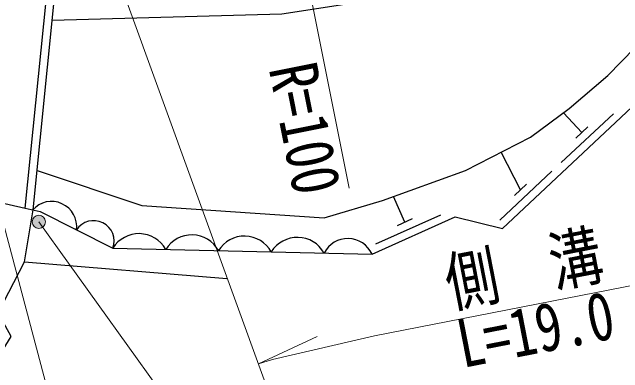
# Model space of a CAD drawing. Units: millimetres at full size, sheet at 1:1000; details may follow other scales. Extents: x 40000 to 680000, y 20000 to 380000.
# Drawn here: x 446060 to 469180, y 252739 to 266390 of the extents above; entities that cross this region are included whole.
import ezdxf
from ezdxf.enums import TextEntityAlignment as Align

# ---------------------------------------------------------------- set-up
doc = ezdxf.new("R2010")
doc.units = ezdxf.units.MM
doc.header["$LTSCALE"] = 1000
doc.linetypes.add('CHAIN', pattern=[18.5, 12, -1.5, 3.5, -1.5])
doc.linetypes.add('DASHED', pattern=[7.5, 6, -1.5])
for name, color, linetype, lineweight in [('M-BGD', 7, 'Continuous', 25), ('M-BMK', 2, 'CHAIN', 13), ('M-STR-HTXT', 7, 'Continuous', 13)]:
    doc.layers.add(name, color=color, linetype=linetype, lineweight=lineweight)
doc.styles.add('ＭＳ ゴシック', font='')
doc.styles.get('ＭＳ ゴシック').set_extended_font_data('MS Gothic')

msp = doc.modelspace()

# ---------------------------------------------------------------- hatches: boundary and pattern name
at = {"layer": 'M-STR-HTXT'}
msp.add_hatch(color=256, dxfattribs=at).paths.add_polyline_path([(447286, 258573, -0.41421), (447186, 258234, -0.41421), (446847, 258334, -1)])

# ---------------------------------------------------------------- linework, layer by layer
at = {"layer": 'M-BGD'}
for p, q in [((446557, 258973), (447395, 267307)), ((446851, 258905), (447701, 267357)), ((466851, 260699), (468823, 262543)), ((467632, 261840), (466939, 262581)), ((467402, 261625), (467862, 262056)), ((465306, 259665), (464573, 261093)), ((464525, 258523), (466497, 260368)), ((465076, 259449), (465536, 259880)), ((460932, 258447), (460498, 259416)), ((446555, 258973), (447118, 258844)), ((459823, 257621), (462287, 258725)), ((460645, 258318), (461220, 258576)), ((446524, 256934), (454192, 256306))]:
    msp.add_line(p, q, dxfattribs=at)
at = {"layer": 'M-BGD', "linetype": 'DASHED'}
msp.add_line((442062, 260006), (446555, 258973), dxfattribs=at)
at = {"layer": 'M-BGD'}
for points in [[(447002, 260404), (450965, 259076), (457872, 258603), (460084, 259267), (463219, 260399), (465688, 261665), (467154, 262739), (468614, 263999), (470655, 266094), (473398, 269200), (473735, 270028), (478285, 277215), (481476, 281544), (484026, 284619), (488101, 289204), (490614, 292121)], [(447574, 266089), (456266, 266335), (458981, 266747), (461028, 267329), (462401, 268222), (463452, 269394), (464426, 270637)], [(447118, 258844), (449872, 257459), (459684, 257230), (462836, 258643), (464621, 258203), (469728, 262979), (476565, 266199)], [(436327, 244634), (444050, 250935), (446022, 254109), (445522, 255006), (446524, 256934), (446852, 258907)]]:
    msp.add_lwpolyline(points, dxfattribs=at)
for centre, radius, start, end in [((447548, 258273), 954, 352.6731, 138.2413), ((449143, 257724), 776, 340.0211, 146.5761), ((450858, 256847), 1160, 29.1484, 148.178), ((452858, 256800), 1160, 29.1484, 148.178), ((454857, 256753), 1160, 29.1484, 148.178), ((456857, 256707), 1160, 29.1484, 148.178), ((458767, 256817), 1006, 24.226, 153.1004)]:
    msp.add_arc(centre, radius, start, end, dxfattribs=at)
at = {"layer": 'M-BMK'}
msp.add_arc((472442, 190380), 100000, 101.16641, 146.71308, dxfattribs=at)
at = {"layer": 'M-STR-HTXT'}
for p, q in [((453076, 288487), (458819, 259729)), ((449383, 269573), (455722, 252140)), ((444497, 262997), (448090, 249527)), ((447066, 258454), (456664, 245122)), ((455380, 253081), (457605, 254116))]:
    msp.add_line(p, q, dxfattribs=at)
msp.add_lwpolyline([(475405, 257187), (459784, 254136), (455920, 253246), (455380, 253081)], dxfattribs=at)
msp.add_circle((447066, 258454), 250, dxfattribs=at)

# ---------------------------------------------------------------- texts
at = {"layer": 'M-STR-HTXT', "style": 'ＭＳ ゴシック', "width": 0.8}
msp.add_text('R=100', height=1833, rotation=281.295, dxfattribs=at).set_placement((458544, 259729), align=Align.TOP_RIGHT)
msp.add_text('側\u3000溝', height=1833, rotation=11.05, dxfattribs=at).set_placement((465708, 255241), align=Align.BOTTOM_CENTER)
msp.add_text('L=19.0', height=1833, rotation=11.05, dxfattribs=at).set_placement((465698, 255291), align=Align.TOP_CENTER)

doc.saveas('drawing.dxf')
